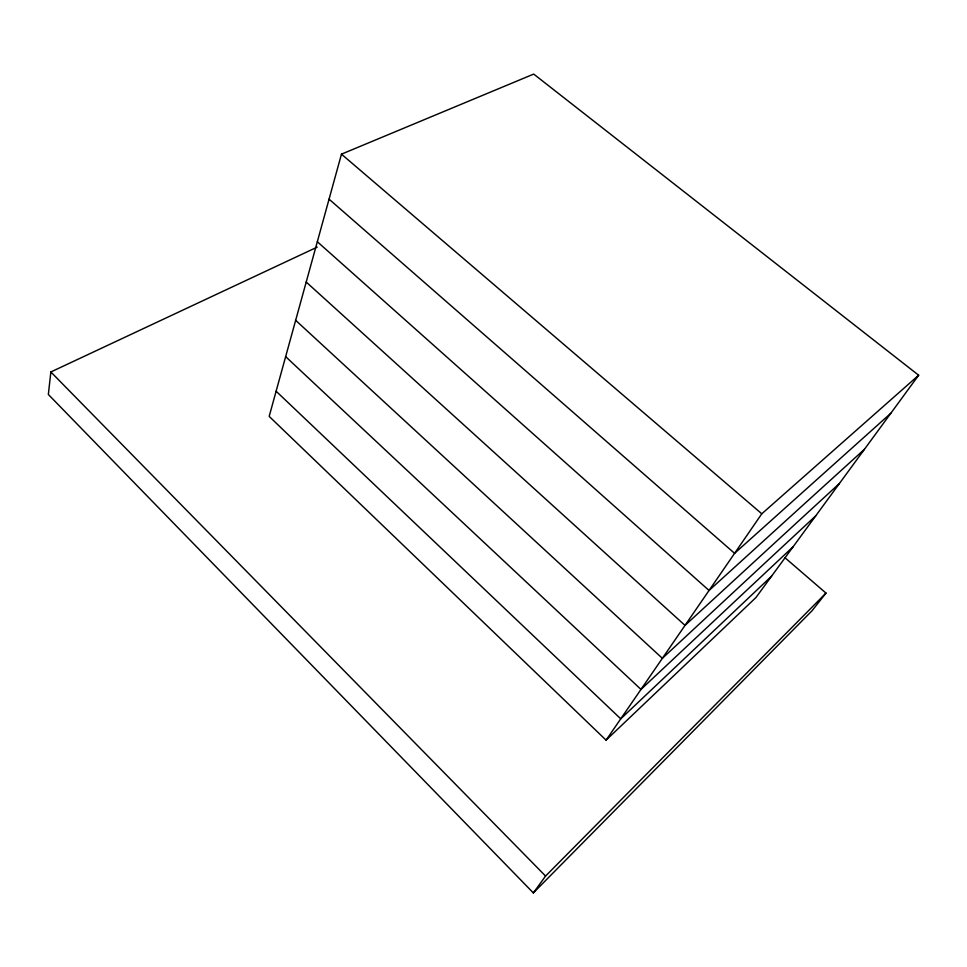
<?xml version="1.0" encoding="UTF-8"?>
<svg xmlns="http://www.w3.org/2000/svg" width="967" height="967" viewBox="0 0 967 967"><rect width="100%" height="100%" fill="white"/><g stroke="black" fill="none" stroke-linecap="round" stroke-linejoin="round"><path stroke-width="1.45" d="M317.212 247.117L50.852 371.969L48.35 394.476L533.349 892.916L812.026 610.769L825.975 593.085L784.805 557.596M341.46 154.164L269.177 416.39L606.079 740.154L755.94 597.546L918.65 375.232L533.699 74.084L341.46 154.164L761.791 513.791L918.65 375.232M606.079 740.154L761.791 513.791M533.349 892.916L545.569 876.054L825.975 593.085M771.606 576.139L620.741 718.844L276.115 391.212M793.109 546.754L640.976 689.423L285.652 356.642M815.689 515.894L662.371 658.334L295.66 320.307M839.441 483.452L685.023 625.395L306.213 282.05M864.45 449.292L709.053 590.462L317.321 241.726M890.812 413.26L734.594 553.329L329.058 199.166M50.852 371.969L545.569 876.054"/></g></svg>
